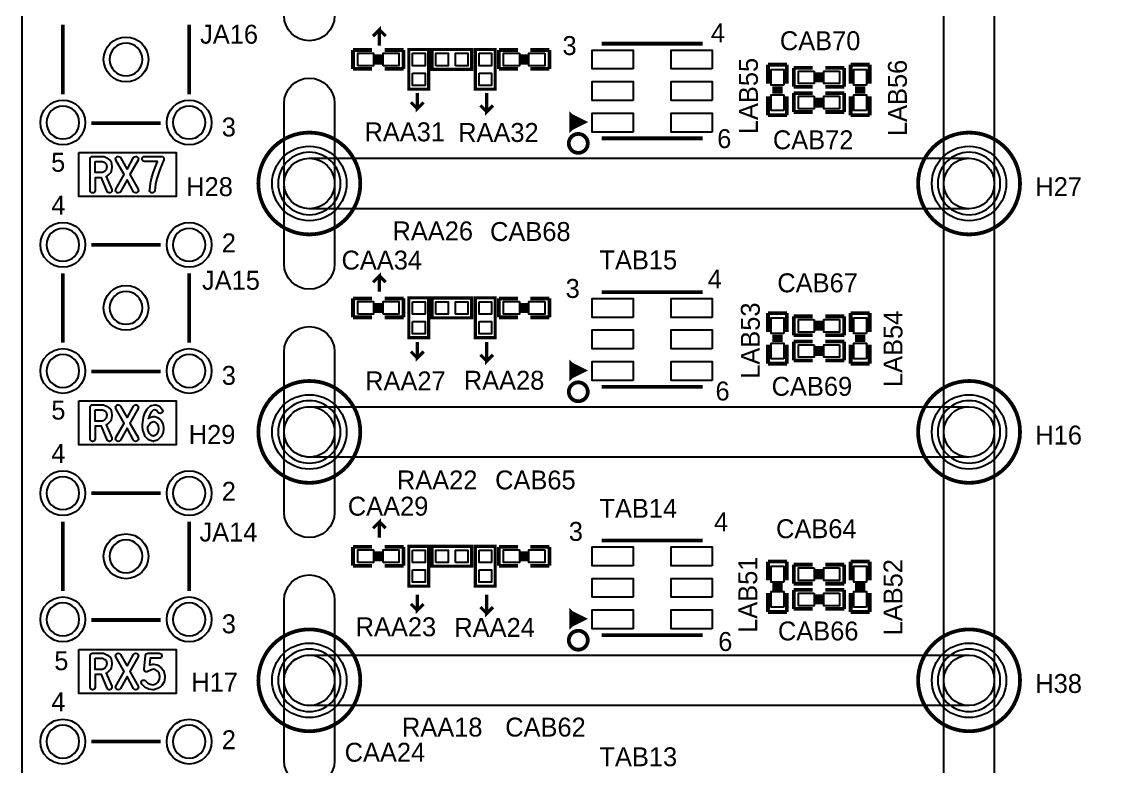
# Model space of a CAD drawing. Extents: x 0 to 260, y 0 to 180.
# Drawn here: x 0 to 44.41, y 58.16 to 88.14 of the extents above; entities that cross this region are included whole.
import ezdxf

# ---------------------------------------------------------------- set-up
doc = ezdxf.new("R2010")
doc.units = 0
for name, color, linetype in [('BG_DRILLHOLE', 193, 'CONTINUOUS'), ('BG_OUTLINE', 253, 'CONTINUOUS'), ('BG_SILKSCREEN_TOP', 6, 'CONTINUOUS'), ('BG_SOLDERMASK_TOP', 27, 'CONTINUOUS'), ('PG_SILKSCREEN_TOP', 254, 'CONTINUOUS'), ('PIN_TOP', 96, 'CONTINUOUS'), ('RD_SILKSCREEN_TOP', 85, 'CONTINUOUS')]:
    doc.layers.add(name, color=color, linetype=linetype)

msp = doc.modelspace()

# ---------------------------------------------------------------- linework, layer by layer
at = {"layer": 'BG_DRILLHOLE'}
for points in [[(4.842256, 86.638384, 1), (3.521456, 86.638384, 1)], [(2.302256, 84.098384, 1), (0.981456, 84.098384, 1)], [(7.382256, 84.098384, 1), (6.061456, 84.098384, 1)], [(12.8143, 81.64576, 1), (10.2997, 81.64576, 1)], [(39.3573, 81.64576, 1), (36.8427, 81.64576, 1)], [(2.302256, 79.178404, 1), (0.981456, 79.178404, 1)], [(7.382256, 79.178404, 1), (6.061456, 79.178404, 1)], [(4.842256, 76.638404, 1), (3.521456, 76.638404, 1)], [(2.302256, 74.098404, 1), (0.981456, 74.098404, 1)], [(7.382256, 74.098404, 1), (6.061456, 74.098404, 1)], [(12.8143, 71.64578, 1), (10.2997, 71.64578, 1)], [(39.3573, 71.64578, 1), (36.8427, 71.64578, 1)], [(2.302256, 69.178424, 1), (0.981456, 69.178424, 1)], [(7.382256, 69.178424, 1), (6.061456, 69.178424, 1)], [(4.842256, 66.638424, 1), (3.521456, 66.638424, 1)], [(2.302256, 64.098424, 1), (0.981456, 64.098424, 1)], [(7.382256, 64.098424, 1), (6.061456, 64.098424, 1)], [(12.8143, 61.6458, 1), (10.2997, 61.6458, 1)], [(39.3573, 61.6458, 1), (36.8427, 61.6458, 1)], [(2.302256, 59.178444, 1), (0.981456, 59.178444, 1)], [(7.382256, 59.178444, 1), (6.061456, 59.178444, 1)]]:
    msp.add_lwpolyline(points, format="xyb", close=True, dxfattribs=at)
at = {"layer": 'BG_OUTLINE'}
msp.add_lwpolyline([(0, 180.34), (254, 180.34), (254, 0), (0, 0)], close=True, dxfattribs=at)
at = {"layer": 'BG_SILKSCREEN_TOP', "const_width": 0.127}
for points in [[(14.3764, 87.1982), (14.3764, 87.8332), (14.1224, 87.5792)], [(14.3764, 87.8332), (14.6304, 87.5792)], [(15.9004, 85.2932), (15.9004, 84.6582), (16.1544, 84.9122)], [(18.6944, 85.2932), (18.6944, 84.5312), (18.9484, 84.7852)], [(15.9004, 84.6582), (15.6464, 84.9122)], [(18.6944, 84.5312), (18.4404, 84.7852)], [(14.3764, 77.2922), (14.3764, 77.9272), (14.1224, 77.6732)], [(14.3764, 77.9272), (14.6304, 77.6732)], [(15.9004, 75.2602), (15.9004, 74.6252), (16.1544, 74.8792)], [(18.6944, 75.2602), (18.6944, 74.4982), (18.9484, 74.7522)], [(15.9004, 74.6252), (15.6464, 74.8792)], [(18.6944, 74.4982), (18.4404, 74.7522)], [(14.3764, 67.3862), (14.3764, 68.0212), (14.1224, 67.7672)], [(14.3764, 68.0212), (14.6304, 67.7672)], [(15.9004, 65.1002), (15.9004, 64.4652), (16.1544, 64.7192)], [(18.6944, 65.1002), (18.6944, 64.3382), (18.9484, 64.5922)], [(15.9004, 64.4652), (15.6464, 64.7192)], [(18.6944, 64.3382), (18.4404, 64.5922)]]:
    msp.add_lwpolyline(points, dxfattribs=at)
at = {"layer": 'BG_SILKSCREEN_TOP'}
for points in [[(2.28854, 82.892646), (6.1976, 82.892646), (6.1976, 81.119726), (2.28854, 81.119726)], [(2.938018, 82.53476), (3.236976, 82.53476), (3.336036, 82.488532), (3.386074, 82.43824), (3.40995, 82.31886), (3.386074, 82.198464), (3.31597, 82.12582), (3.234182, 82.081878), (2.938018, 82.081878)], [(2.28854, 72.892666), (6.1976, 72.892666), (6.1976, 71.119746), (2.28854, 71.119746)], [(2.938018, 72.53478), (3.236976, 72.53478), (3.336036, 72.488552), (3.386074, 72.43826), (3.40995, 72.31888), (3.386074, 72.198484), (3.31597, 72.12584), (3.234182, 72.081898), (2.938018, 72.081898)], [(5.21589, 72.037448), (5.29971, 72.06361), (5.364734, 72.040496), (5.422392, 71.982584), (5.473954, 71.886064), (5.487416, 71.769478), (5.474462, 71.673212), (5.421884, 71.57466), (5.3467, 71.496428), (5.282692, 71.473568), (5.205222, 71.497698), (5.119624, 71.589646), (5.063236, 71.747888), (5.053838, 71.867268), (5.137658, 71.972424)], [(2.28854, 62.892686), (6.1976, 62.892686), (6.1976, 61.119766), (2.28854, 61.119766)], [(2.938018, 62.5348), (3.236976, 62.5348), (3.336036, 62.488572), (3.386074, 62.43828), (3.40995, 62.3189), (3.386074, 62.198504), (3.31597, 62.12586), (3.234182, 62.081918), (2.938018, 62.081918)]]:
    msp.add_lwpolyline(points, close=True, dxfattribs=at)
for points in [[(2.734818, 82.63636, -0.414214), (2.836418, 82.73796), (3.259582, 82.73796, -0.110402), (3.302762, 82.728308), (3.438398, 82.664808, -0.086811), (3.4671, 82.644742), (3.551682, 82.56016, -0.148314), (3.579368, 82.50809), (3.61315, 82.338672, -0.049144), (3.615182, 82.31886, -0.049144), (3.61315, 82.299048), (3.579368, 82.12963, -0.143304), (3.552952, 82.079084), (3.451352, 81.97342, -0.078487), (3.426206, 81.954116), (3.388614, 81.93405), (3.607562, 81.405222, -0.098341), (3.615182, 81.36636, -0.414214), (3.513582, 81.26476, -0.303116), (3.419602, 81.327498), (3.191764, 81.878678), (2.938018, 81.878678), (2.938018, 81.36636, -1), (2.734818, 81.36636)], [(4.22148, 82.209386), (4.488434, 82.68589, -0.271972), (4.57708, 82.73796, -0.414214), (4.67868, 82.63636, -0.128076), (4.665726, 82.58683), (4.337812, 82.00136), (4.665726, 81.41589, -0.128076), (4.67868, 81.36636, -0.414214), (4.57708, 81.26476, -0.271972), (4.488434, 81.31683), (4.22148, 81.793334), (3.954526, 81.31683, -0.271972), (3.86588, 81.26476, -0.414214), (3.76428, 81.36636, -0.128076), (3.777234, 81.41589), (4.105148, 82.00136), (3.777234, 82.58683, -0.128076), (3.76428, 82.63636, -0.414214), (3.86588, 82.73796, -0.271972), (3.954526, 82.68589)], [(4.929378, 82.53476, -1), (4.929378, 82.73796), (5.606542, 82.73796, -0.414214), (5.708142, 82.63636, -0.100874), (5.700014, 82.596482), (5.565648, 82.281522), (5.482844, 82.053176), (5.417058, 81.847944), (5.36829, 81.624424), (5.335016, 81.353914, -0.378675), (5.234178, 81.26476, -0.414214), (5.132578, 81.36636, -0.030711), (5.13334, 81.378806), (5.167122, 81.653888, -0.022819), (5.168646, 81.663032), (5.219446, 81.89595, -0.023965), (5.221986, 81.905348), (5.289804, 82.11693, -0.00988), (5.291074, 82.12074), (5.375656, 82.353658, -0.013461), (5.377688, 82.358738), (5.452872, 82.53476)], [(2.734818, 72.63638, -0.414214), (2.836418, 72.73798), (3.259582, 72.73798, -0.110402), (3.302762, 72.728328), (3.438398, 72.664828, -0.086811), (3.4671, 72.644762), (3.551682, 72.56018, -0.148314), (3.579368, 72.50811), (3.61315, 72.338692, -0.049144), (3.615182, 72.31888, -0.049144), (3.61315, 72.299068), (3.579368, 72.12965, -0.143304), (3.552952, 72.079104), (3.451352, 71.97344, -0.078487), (3.426206, 71.954136), (3.388614, 71.93407), (3.607562, 71.405242, -0.098341), (3.615182, 71.36638, -0.414214), (3.513582, 71.26478, -0.303116), (3.419602, 71.327518), (3.191764, 71.878698), (2.938018, 71.878698), (2.938018, 71.36638, -1), (2.734818, 71.36638)], [(4.22148, 72.209406), (4.488434, 72.68591, -0.271972), (4.57708, 72.73798, -0.414214), (4.67868, 72.63638, -0.128076), (4.665726, 72.58685), (4.337812, 72.00138), (4.665726, 71.41591, -0.128076), (4.67868, 71.36638, -0.414214), (4.57708, 71.26478, -0.271972), (4.488434, 71.31685), (4.22148, 71.793354), (3.954526, 71.31685, -0.271972), (3.86588, 71.26478, -0.414214), (3.76428, 71.36638, -0.128076), (3.777234, 71.41591), (4.105148, 72.00138), (3.777234, 72.58685, -0.128076), (3.76428, 72.63638, -0.414214), (3.86588, 72.73798, -0.271972), (3.954526, 72.68591)], [(5.216398, 72.715374), (5.334762, 72.736456, -0.043986), (5.352542, 72.73798, -0.086179), (5.386832, 72.732138), (5.50545, 72.68972, -0.138748), (5.550408, 72.657462), (5.63499, 72.551798, -0.170862), (5.657342, 72.488298, -0.414214), (5.555742, 72.386698, -0.227899), (5.476494, 72.424798), (5.409946, 72.50811), (5.343652, 72.531732), (5.280406, 72.520302), (5.19557, 72.44461), (5.123942, 72.319388), (5.079746, 72.190102), (5.079492, 72.188324), (5.101336, 72.206358, -0.097985), (5.13588, 72.225408), (5.271262, 72.267826, -0.076242), (5.301742, 72.272398, -0.086179), (5.336032, 72.266556), (5.45465, 72.224138, -0.110866), (5.492242, 72.200262), (5.576824, 72.11568, -0.074148), (5.594604, 72.09155), (5.662422, 71.96455, -0.093761), (5.673598, 71.928482), (5.690616, 71.780146, -0.028848), (5.691378, 71.768462, -0.033277), (5.690362, 71.755), (5.673344, 71.628, -0.089297), (5.662422, 71.59371), (5.594604, 71.46671, -0.069238), (5.578094, 71.444104), (5.476494, 71.33844, -0.115766), (5.437632, 71.31304), (5.319268, 71.270622, -0.086179), (5.284978, 71.26478, -0.075641), (5.254752, 71.269352), (5.119116, 71.31177, -0.130447), (5.07492, 71.339456), (4.956556, 71.466456, -0.102524), (4.93522, 71.501762), (4.867402, 71.692262, -0.065474), (4.861814, 71.71817), (4.850384, 71.86168, -0.084992), (4.844542, 71.895462, -0.044603), (4.846066, 71.913496), (4.844796, 71.929752, -0.020012), (4.844542, 71.93788, -0.030711), (4.845304, 71.950326), (4.87934, 72.225408, -0.052152), (4.884166, 72.245982), (4.934966, 72.394318, -0.04684), (4.94284, 72.41159), (5.027422, 72.559672, -0.081029), (5.047996, 72.585072), (5.166614, 72.69099, -0.139088)], [(2.734818, 62.6364, -0.414214), (2.836418, 62.738), (3.259582, 62.738, -0.110402), (3.302762, 62.728348), (3.438398, 62.664848, -0.086811), (3.4671, 62.644782), (3.551682, 62.5602, -0.148314), (3.579368, 62.50813), (3.61315, 62.338712, -0.049144), (3.615182, 62.3189, -0.049144), (3.61315, 62.299088), (3.579368, 62.12967, -0.143304), (3.552952, 62.079124), (3.451352, 61.97346, -0.078487), (3.426206, 61.954156), (3.388614, 61.93409), (3.607562, 61.405262, -0.098341), (3.615182, 61.3664, -0.414214), (3.513582, 61.2648, -0.303116), (3.419602, 61.327538), (3.191764, 61.878718), (2.938018, 61.878718), (2.938018, 61.3664, -1), (2.734818, 61.3664)], [(4.22148, 62.209426), (4.488434, 62.68593, -0.271972), (4.57708, 62.738, -0.414214), (4.67868, 62.6364, -0.128076), (4.665726, 62.58687), (4.337812, 62.0014), (4.665726, 61.41593, -0.128076), (4.67868, 61.3664, -0.414214), (4.57708, 61.2648, -0.271972), (4.488434, 61.31687), (4.22148, 61.793374), (3.954526, 61.31687, -0.271972), (3.86588, 61.2648, -0.414214), (3.76428, 61.3664, -0.128076), (3.777234, 61.41593), (4.105148, 62.0014), (3.777234, 62.58687, -0.128076), (3.76428, 62.6364, -0.414214), (3.86588, 62.738, -0.271972), (3.954526, 62.68593)], [(4.963668, 62.645798, -0.38754), (5.06476, 62.738), (5.52196, 62.738, -1), (5.52196, 62.5348), (5.15747, 62.5348), (5.132578, 62.266576, -0.040855), (5.14858, 62.270894), (5.267198, 62.291976, -0.043986), (5.284978, 62.2935, -0.043986), (5.302758, 62.291976), (5.421122, 62.270894, -0.112009), (5.462524, 62.253368), (5.581142, 62.168532, -0.068418), (5.601208, 62.149482), (5.68579, 62.043818, -0.119715), (5.70611, 62.000384), (5.740146, 61.830966, -0.049758), (5.742178, 61.8109, -0.024984), (5.74167, 61.80074), (5.724652, 61.631322, -0.104952), (5.711698, 61.59119), (5.627116, 61.443108, -0.108852), (5.597906, 61.410596), (5.479288, 61.326014, -0.087077), (5.447538, 61.311028), (5.295138, 61.26861, -0.067875), (5.26796, 61.2648, -0.034516), (5.25399, 61.265816), (5.10159, 61.286898, -0.088632), (5.067554, 61.29782), (4.948936, 61.36132, -0.078943), (4.923536, 61.380624), (4.821936, 61.486542, -0.192905), (4.793742, 61.5569, -0.414214), (4.895342, 61.6585, -0.203951), (4.968748, 61.627258), (5.059172, 61.533024), (5.147564, 61.485526), (5.261102, 61.470032), (5.37591, 61.501782), (5.461762, 61.56325), (5.5245, 61.673232), (5.537962, 61.80582), (5.5118, 61.936122), (5.451348, 62.01156), (5.362956, 62.074806), (5.284978, 62.088776), (5.200904, 62.07379), (5.06349, 61.997336, -0.128076), (5.01396, 61.984382, -0.414214), (4.91236, 62.085982, -0.02318), (4.912868, 62.09538)]]:
    msp.add_lwpolyline(points, format="xyb", close=True, dxfattribs=at)
at = {"layer": 'BG_SOLDERMASK_TOP'}
for points in [[(11.557, 92.66174, -0.198869), (12.275312, 92.364306), (12.275566, 92.364052, -0.198869), (12.573, 91.64574), (12.573, 88.405208, -1), (10.541, 88.405208), (10.541, 91.64574, -0.198869), (10.838434, 92.364052), (10.838688, 92.364306, -0.198869)], [(37.084, 91.64574, -1), (39.116, 91.64574), (39.116, 81.64576, -1), (37.084, 81.64576)], [(10.541, 84.872576, -1), (12.573, 84.872576), (12.573, 81.64576, -0.198869), (12.275566, 80.927448), (12.275312, 80.927194, -0.198869), (11.557, 80.62976, -0.198869), (10.838688, 80.927194), (10.838434, 80.927448, -0.198869), (10.541, 81.64576)], [(11.557, 82.66176, -0.198869), (12.275312, 82.364326), (12.275566, 82.364072, -0.198869), (12.573, 81.64576), (12.573, 78.405228, -1), (10.541, 78.405228), (10.541, 81.64576, -0.198869), (10.838434, 82.364072), (10.838688, 82.364326, -0.198869)], [(11.557, 82.66176), (38.1, 82.66176, -1), (38.1, 80.62976), (11.557, 80.62976, -1)], [(37.084, 81.64576, -1), (39.116, 81.64576), (39.116, 71.64578, -1), (37.084, 71.64578)], [(10.541, 74.872596, -1), (12.573, 74.872596), (12.573, 71.64578, -0.198869), (12.275566, 70.927468), (12.275312, 70.927214, -0.198869), (11.557, 70.62978, -0.198869), (10.838688, 70.927214), (10.838434, 70.927468, -0.198869), (10.541, 71.64578)], [(11.557, 72.66178, -0.198869), (12.275312, 72.364346), (12.275566, 72.364092, -0.198869), (12.573, 71.64578), (12.573, 68.405248, -1), (10.541, 68.405248), (10.541, 71.64578, -0.198869), (10.838434, 72.364092), (10.838688, 72.364346, -0.198869)], [(11.557, 72.66178), (38.1, 72.66178, -1), (38.1, 70.62978), (11.557, 70.62978, -1)], [(37.084, 71.64578, -1), (39.116, 71.64578), (39.116, 61.6458, -1), (37.084, 61.6458)], [(10.541, 64.872616, -1), (12.573, 64.872616), (12.573, 61.6458, -0.198869), (12.275566, 60.927488), (12.275312, 60.927234, -0.198869), (11.557, 60.6298, -0.198869), (10.838688, 60.927234), (10.838434, 60.927488, -0.198869), (10.541, 61.6458)], [(11.557, 62.6618, -0.198869), (12.275312, 62.364366), (12.275566, 62.364112, -0.198869), (12.573, 61.6458), (12.573, 58.405268, -1), (10.541, 58.405268), (10.541, 61.6458, -0.198869), (10.838434, 62.364112), (10.838688, 62.364366, -0.198869)], [(11.557, 62.6618), (38.1, 62.6618, -1), (38.1, 60.6298), (11.557, 60.6298, -1)], [(37.084, 61.6458, -1), (39.116, 61.6458), (39.116, 51.64582, -1), (37.084, 51.64582)]]:
    msp.add_lwpolyline(points, format="xyb", close=True, dxfattribs=at)
at = {"layer": 'PG_SILKSCREEN_TOP'}
for points, const_width in [([(1.641094, 85.241384), (1.641094, 88.035384)], 0.1524), ([(6.721856, 88.035384), (6.721856, 85.241384)], 0.1524), ([(13.31468, 87.019384), (14.07668, 87.019384)], 0.1524), ([(13.31468, 86.257384), (13.31468, 87.019384)], 0.1524), ([(14.58468, 87.019384), (15.34668, 87.019384)], 0.1524), ([(15.34668, 87.019384), (15.34668, 86.257384)], 0.1524), ([(15.56258, 85.439504), (16.36014, 85.439504), (16.36014, 87.039704), (15.56258, 87.039704), (15.56258, 85.439504)], 0.127), ([(18.090896, 86.239604), (18.090896, 87.037164), (16.490696, 87.037164), (16.490696, 86.239604), (18.090896, 86.239604)], 0.127), ([(18.2372, 85.439504), (19.03476, 85.439504), (19.03476, 87.039704), (18.2372, 87.039704), (18.2372, 85.439504)], 0.127), ([(19.18462, 87.019384), (19.94662, 87.019384)], 0.1524), ([(19.18462, 86.257384), (19.18462, 87.019384)], 0.1524), ([(20.45462, 87.019384), (21.21662, 87.019384)], 0.1524), ([(21.21662, 87.019384), (21.21662, 86.257384)], 0.1524), ([(23.319232, 87.273384), (27.379422, 87.273384)], 0.1524), ([(14.25448, 86.841584), (14.25448, 86.435184)], 0.1524), ([(14.40688, 86.841584), (14.40688, 86.435184)], 0.1524), ([(20.12442, 86.435184), (20.12442, 86.841584)], 0.1524), ([(20.27682, 86.435184), (20.27682, 86.841584)], 0.1524), ([(14.07668, 86.257384), (13.31468, 86.257384)], 0.1524), ([(15.34668, 86.257384), (14.58468, 86.257384)], 0.1524), ([(19.94662, 86.257384), (19.18462, 86.257384)], 0.1524), ([(21.21662, 86.257384), (20.45462, 86.257384)], 0.1524), ([(30.0101, 86.42731), (30.7721, 86.42731)], 0.1524), ([(30.0101, 85.66531), (30.0101, 86.42731)], 0.1524), ([(30.7721, 86.42731), (30.7721, 85.66531)], 0.1524), ([(31.04642, 86.30031), (31.80842, 86.30031)], 0.1524), ([(31.04642, 85.53831), (31.04642, 86.30031)], 0.1524), ([(31.98622, 85.71611), (31.98622, 86.12251)], 0.1524), ([(32.13862, 85.71611), (32.13862, 86.12251)], 0.1524), ([(32.31642, 86.30031), (33.07842, 86.30031)], 0.1524), ([(33.07842, 86.30031), (33.07842, 85.53831)], 0.1524), ([(33.3375, 86.42731), (34.0995, 86.42731)], 0.1524), ([(33.3375, 85.66531), (33.3375, 86.42731)], 0.1524), ([(34.0995, 86.42731), (34.0995, 85.66531)], 0.1524), ([(30.1879, 85.48751), (30.5943, 85.48751)], 0.1524), ([(30.1879, 85.33511), (30.5943, 85.33511)], 0.1524), ([(31.80842, 85.53831), (31.04642, 85.53831)], 0.1524), ([(31.04642, 85.28431), (31.80842, 85.28431)], 0.1524), ([(31.04642, 84.52231), (31.04642, 85.28431)], 0.1524), ([(33.07842, 85.53831), (32.31642, 85.53831)], 0.1524), ([(32.31642, 85.28431), (33.07842, 85.28431)], 0.1524), ([(33.07842, 85.28431), (33.07842, 84.52231)], 0.1524), ([(33.5153, 85.48751), (33.9217, 85.48751)], 0.1524), ([(33.5153, 85.33511), (33.9217, 85.33511)], 0.1524), ([(30.0101, 84.39531), (30.0101, 85.15731)], 0.1524), ([(30.7721, 85.15731), (30.7721, 84.39531)], 0.1524), ([(31.98622, 84.70011), (31.98622, 85.10651)], 0.1524), ([(32.13862, 84.70011), (32.13862, 85.10651)], 0.1524), ([(33.3375, 84.39531), (33.3375, 85.15731)], 0.1524), ([(34.0995, 85.15731), (34.0995, 84.39531)], 0.1524), ([(22.099524, 83.86826), (22.099524, 84.368386), (22.599396, 84.11845), (22.099524, 83.86826), (22.099524, 84.11845), (22.34946, 84.11845), (22.099524, 84.368386), (22.099524, 83.86826), (22.34946, 84.11845), (22.599396, 84.11845)], 0.1524), ([(30.7721, 84.39531), (30.0101, 84.39531)], 0.1524), ([(31.80842, 84.52231), (31.04642, 84.52231)], 0.1524), ([(33.07842, 84.52231), (32.31642, 84.52231)], 0.1524), ([(34.0995, 84.39531), (33.3375, 84.39531)], 0.1524), ([(5.578856, 84.073746), (2.784856, 84.073746)], 0.1524), ([(27.379422, 83.463384), (23.319232, 83.463384)], 0.1524), ([(2.784856, 79.179166), (5.578856, 79.179166)], 0.1524), ([(1.641094, 75.241404), (1.641094, 78.035404)], 0.1524), ([(6.721856, 78.035404), (6.721856, 75.241404)], 0.1524), ([(23.319232, 77.273404), (27.379422, 77.273404)], 0.1524), ([(13.31468, 77.019404), (14.07668, 77.019404)], 0.1524), ([(13.31468, 76.257404), (13.31468, 77.019404)], 0.1524), ([(14.25448, 76.841604), (14.25448, 76.435204)], 0.1524), ([(14.40688, 76.841604), (14.40688, 76.435204)], 0.1524), ([(14.58468, 77.019404), (15.34668, 77.019404)], 0.1524), ([(15.34668, 77.019404), (15.34668, 76.257404)], 0.1524), ([(15.56258, 75.439524), (16.36014, 75.439524), (16.36014, 77.039724), (15.56258, 77.039724), (15.56258, 75.439524)], 0.127), ([(18.090896, 76.239624), (18.090896, 77.037184), (16.490696, 77.037184), (16.490696, 76.239624), (18.090896, 76.239624)], 0.127), ([(18.2372, 75.439524), (19.03476, 75.439524), (19.03476, 77.039724), (18.2372, 77.039724), (18.2372, 75.439524)], 0.127), ([(19.18462, 77.019404), (19.94662, 77.019404)], 0.1524), ([(19.18462, 76.257404), (19.18462, 77.019404)], 0.1524), ([(20.12442, 76.435204), (20.12442, 76.841604)], 0.1524), ([(20.27682, 76.435204), (20.27682, 76.841604)], 0.1524), ([(20.45462, 77.019404), (21.21662, 77.019404)], 0.1524), ([(21.21662, 77.019404), (21.21662, 76.257404)], 0.1524), ([(30.0101, 76.42733), (30.7721, 76.42733)], 0.1524), ([(30.0101, 75.66533), (30.0101, 76.42733)], 0.1524), ([(30.7721, 76.42733), (30.7721, 75.66533)], 0.1524), ([(33.3375, 76.42733), (34.0995, 76.42733)], 0.1524), ([(33.3375, 75.66533), (33.3375, 76.42733)], 0.1524), ([(34.0995, 76.42733), (34.0995, 75.66533)], 0.1524), ([(14.07668, 76.257404), (13.31468, 76.257404)], 0.1524), ([(15.34668, 76.257404), (14.58468, 76.257404)], 0.1524), ([(19.94662, 76.257404), (19.18462, 76.257404)], 0.1524), ([(21.21662, 76.257404), (20.45462, 76.257404)], 0.1524), ([(31.04642, 76.30033), (31.80842, 76.30033)], 0.1524), ([(31.04642, 75.53833), (31.04642, 76.30033)], 0.1524), ([(31.98622, 75.71613), (31.98622, 76.12253)], 0.1524), ([(32.13862, 75.71613), (32.13862, 76.12253)], 0.1524), ([(32.31642, 76.30033), (33.07842, 76.30033)], 0.1524), ([(33.07842, 76.30033), (33.07842, 75.53833)], 0.1524), ([(30.1879, 75.48753), (30.5943, 75.48753)], 0.1524), ([(31.80842, 75.53833), (31.04642, 75.53833)], 0.1524), ([(33.07842, 75.53833), (32.31642, 75.53833)], 0.1524), ([(33.5153, 75.48753), (33.9217, 75.48753)], 0.1524), ([(30.0101, 74.39533), (30.0101, 75.15733)], 0.1524), ([(30.1879, 75.33513), (30.5943, 75.33513)], 0.1524), ([(30.7721, 75.15733), (30.7721, 74.39533)], 0.1524), ([(31.04642, 75.28433), (31.80842, 75.28433)], 0.1524), ([(31.04642, 74.52233), (31.04642, 75.28433)], 0.1524), ([(31.98622, 74.70013), (31.98622, 75.10653)], 0.1524), ([(32.13862, 74.70013), (32.13862, 75.10653)], 0.1524), ([(32.31642, 75.28433), (33.07842, 75.28433)], 0.1524), ([(33.07842, 75.28433), (33.07842, 74.52233)], 0.1524), ([(33.3375, 74.39533), (33.3375, 75.15733)], 0.1524), ([(33.5153, 75.33513), (33.9217, 75.33513)], 0.1524), ([(34.0995, 75.15733), (34.0995, 74.39533)], 0.1524), ([(22.099524, 73.86828), (22.099524, 74.368406), (22.599396, 74.11847), (22.099524, 73.86828), (22.099524, 74.11847), (22.34946, 74.11847), (22.099524, 74.368406), (22.099524, 73.86828), (22.34946, 74.11847), (22.599396, 74.11847)], 0.1524), ([(30.7721, 74.39533), (30.0101, 74.39533)], 0.1524), ([(31.80842, 74.52233), (31.04642, 74.52233)], 0.1524), ([(33.07842, 74.52233), (32.31642, 74.52233)], 0.1524), ([(34.0995, 74.39533), (33.3375, 74.39533)], 0.1524), ([(5.578856, 74.073766), (2.784856, 74.073766)], 0.1524), ([(27.379422, 73.463404), (23.319232, 73.463404)], 0.1524), ([(2.784856, 69.179186), (5.578856, 69.179186)], 0.1524), ([(1.641094, 65.241424), (1.641094, 68.035424)], 0.1524), ([(6.721856, 68.035424), (6.721856, 65.241424)], 0.1524), ([(13.31468, 67.019424), (14.07668, 67.019424)], 0.1524), ([(13.31468, 66.257424), (13.31468, 67.019424)], 0.1524), ([(14.58468, 67.019424), (15.34668, 67.019424)], 0.1524), ([(15.34668, 67.019424), (15.34668, 66.257424)], 0.1524), ([(15.56258, 65.439544), (16.36014, 65.439544), (16.36014, 67.039744), (15.56258, 67.039744), (15.56258, 65.439544)], 0.127), ([(18.090896, 66.239644), (18.090896, 67.037204), (16.490696, 67.037204), (16.490696, 66.239644), (18.090896, 66.239644)], 0.127), ([(18.2372, 65.439544), (19.03476, 65.439544), (19.03476, 67.039744), (18.2372, 67.039744), (18.2372, 65.439544)], 0.127), ([(19.18462, 67.019424), (19.94662, 67.019424)], 0.1524), ([(19.18462, 66.257424), (19.18462, 67.019424)], 0.1524), ([(20.45462, 67.019424), (21.21662, 67.019424)], 0.1524), ([(21.21662, 67.019424), (21.21662, 66.257424)], 0.1524), ([(23.319232, 67.273424), (27.379422, 67.273424)], 0.1524), ([(14.25448, 66.841624), (14.25448, 66.435224)], 0.1524), ([(14.40688, 66.841624), (14.40688, 66.435224)], 0.1524), ([(20.12442, 66.435224), (20.12442, 66.841624)], 0.1524), ([(20.27682, 66.435224), (20.27682, 66.841624)], 0.1524), ([(14.07668, 66.257424), (13.31468, 66.257424)], 0.1524), ([(15.34668, 66.257424), (14.58468, 66.257424)], 0.1524), ([(19.94662, 66.257424), (19.18462, 66.257424)], 0.1524), ([(21.21662, 66.257424), (20.45462, 66.257424)], 0.1524), ([(30.0101, 66.42735), (30.7721, 66.42735)], 0.1524), ([(30.0101, 65.66535), (30.0101, 66.42735)], 0.1524), ([(30.7721, 66.42735), (30.7721, 65.66535)], 0.1524), ([(31.04642, 66.30035), (31.80842, 66.30035)], 0.1524), ([(31.04642, 65.53835), (31.04642, 66.30035)], 0.1524), ([(31.98622, 65.71615), (31.98622, 66.12255)], 0.1524), ([(32.13862, 65.71615), (32.13862, 66.12255)], 0.1524), ([(32.31642, 66.30035), (33.07842, 66.30035)], 0.1524), ([(33.07842, 66.30035), (33.07842, 65.53835)], 0.1524), ([(33.3375, 66.42735), (34.0995, 66.42735)], 0.1524), ([(33.3375, 65.66535), (33.3375, 66.42735)], 0.1524), ([(34.0995, 66.42735), (34.0995, 65.66535)], 0.1524), ([(30.1879, 65.48755), (30.5943, 65.48755)], 0.1524), ([(30.1879, 65.33515), (30.5943, 65.33515)], 0.1524), ([(31.80842, 65.53835), (31.04642, 65.53835)], 0.1524), ([(31.04642, 65.28435), (31.80842, 65.28435)], 0.1524), ([(31.04642, 64.52235), (31.04642, 65.28435)], 0.1524), ([(33.07842, 65.53835), (32.31642, 65.53835)], 0.1524), ([(32.31642, 65.28435), (33.07842, 65.28435)], 0.1524), ([(33.07842, 65.28435), (33.07842, 64.52235)], 0.1524), ([(33.5153, 65.48755), (33.9217, 65.48755)], 0.1524), ([(33.5153, 65.33515), (33.9217, 65.33515)], 0.1524), ([(30.0101, 64.39535), (30.0101, 65.15735)], 0.1524), ([(30.7721, 65.15735), (30.7721, 64.39535)], 0.1524), ([(31.98622, 64.70015), (31.98622, 65.10655)], 0.1524), ([(32.13862, 64.70015), (32.13862, 65.10655)], 0.1524), ([(33.3375, 64.39535), (33.3375, 65.15735)], 0.1524), ([(34.0995, 65.15735), (34.0995, 64.39535)], 0.1524), ([(22.099524, 63.8683), (22.099524, 64.368426), (22.599396, 64.11849), (22.099524, 63.8683), (22.099524, 64.11849), (22.34946, 64.11849), (22.099524, 64.368426), (22.099524, 63.8683), (22.34946, 64.11849), (22.599396, 64.11849)], 0.1524), ([(30.7721, 64.39535), (30.0101, 64.39535)], 0.1524), ([(31.80842, 64.52235), (31.04642, 64.52235)], 0.1524), ([(33.07842, 64.52235), (32.31642, 64.52235)], 0.1524), ([(34.0995, 64.39535), (33.3375, 64.39535)], 0.1524), ([(5.578856, 64.073786), (2.784856, 64.073786)], 0.1524), ([(27.379422, 63.463424), (23.319232, 63.463424)], 0.1524), ([(2.784856, 59.179206), (5.578856, 59.179206)], 0.1524)]:
    msp.add_lwpolyline(points, dxfattribs=dict(at, const_width=const_width))
at = {"layer": 'PG_SILKSCREEN_TOP', "const_width": 0.1524}
for points in [[(13.607034, 81.64576, 1), (9.506966, 81.64576, 1), (13.607034, 81.64576)], [(22.758654, 83.260184, 1), (21.996654, 83.260184, 1), (22.758654, 83.260184)], [(40.150034, 81.64576, 1), (36.049966, 81.64576, 1), (40.150034, 81.64576)], [(13.607034, 71.64578, 1), (9.506966, 71.64578, 1), (13.607034, 71.64578)], [(40.150034, 71.64578, 1), (36.049966, 71.64578, 1), (40.150034, 71.64578)], [(22.758654, 73.260204, 1), (21.996654, 73.260204, 1), (22.758654, 73.260204)], [(13.607034, 61.6458, 1), (9.506966, 61.6458, 1), (13.607034, 61.6458)], [(22.758654, 63.260224, 1), (21.996654, 63.260224, 1), (22.758654, 63.260224)], [(40.150034, 61.6458, 1), (36.049966, 61.6458, 1), (40.150034, 61.6458)]]:
    msp.add_lwpolyline(points, format="xyb", dxfattribs=at)
at = {"layer": 'PIN_TOP'}
for points in [[(13.50518, 86.384384), (13.50518, 86.892384), (14.14018, 86.892384), (14.14018, 86.384384)], [(14.52118, 86.384384), (14.52118, 86.892384), (15.15618, 86.892384), (15.15618, 86.384384)], [(15.71117, 86.888574), (16.21155, 86.888574), (16.21155, 86.388194), (15.71117, 86.388194)], [(16.641826, 86.388194), (16.641826, 86.888574), (17.142206, 86.888574), (17.142206, 86.388194)], [(17.439386, 86.388194), (17.439386, 86.888574), (17.939766, 86.888574), (17.939766, 86.388194)], [(18.38579, 86.888574), (18.88617, 86.888574), (18.88617, 86.388194), (18.38579, 86.388194)], [(20.01012, 86.892384), (20.01012, 86.384384), (19.37512, 86.384384), (19.37512, 86.892384)], [(21.02612, 86.892384), (21.02612, 86.384384), (20.39112, 86.384384), (20.39112, 86.892384)], [(24.584914, 86.257384), (22.933914, 86.257384), (22.933914, 87.019384), (24.584914, 87.019384)], [(27.76474, 86.257384), (26.11374, 86.257384), (26.11374, 87.019384), (27.76474, 87.019384)], [(30.6451, 85.60181), (30.1371, 85.60181), (30.1371, 86.23681), (30.6451, 86.23681)], [(31.87192, 86.17331), (31.87192, 85.66531), (31.23692, 85.66531), (31.23692, 86.17331)], [(32.88792, 86.17331), (32.88792, 85.66531), (32.25292, 85.66531), (32.25292, 86.17331)], [(33.9725, 85.60181), (33.4645, 85.60181), (33.4645, 86.23681), (33.9725, 86.23681)], [(15.71117, 86.091014), (16.21155, 86.091014), (16.21155, 85.590634), (15.71117, 85.590634)], [(18.38579, 86.091014), (18.88617, 86.091014), (18.88617, 85.590634), (18.38579, 85.590634)], [(24.584914, 84.987384), (22.933914, 84.987384), (22.933914, 85.749384), (24.584914, 85.749384)], [(27.76474, 84.987384), (26.11374, 84.987384), (26.11374, 85.749384), (27.76474, 85.749384)], [(30.6451, 84.58581), (30.1371, 84.58581), (30.1371, 85.22081), (30.6451, 85.22081)], [(31.87192, 85.15731), (31.87192, 84.64931), (31.23692, 84.64931), (31.23692, 85.15731)], [(32.88792, 85.15731), (32.88792, 84.64931), (32.25292, 84.64931), (32.25292, 85.15731)], [(33.9725, 84.58581), (33.4645, 84.58581), (33.4645, 85.22081), (33.9725, 85.22081)], [(24.584914, 83.717384), (22.933914, 83.717384), (22.933914, 84.479384), (24.584914, 84.479384)], [(27.76474, 83.717384), (26.11374, 83.717384), (26.11374, 84.479384), (27.76474, 84.479384)], [(13.50518, 76.384404), (13.50518, 76.892404), (14.14018, 76.892404), (14.14018, 76.384404)], [(14.52118, 76.384404), (14.52118, 76.892404), (15.15618, 76.892404), (15.15618, 76.384404)], [(15.71117, 76.888594), (16.21155, 76.888594), (16.21155, 76.388214), (15.71117, 76.388214)], [(16.641826, 76.388214), (16.641826, 76.888594), (17.142206, 76.888594), (17.142206, 76.388214)], [(17.439386, 76.388214), (17.439386, 76.888594), (17.939766, 76.888594), (17.939766, 76.388214)], [(18.38579, 76.888594), (18.88617, 76.888594), (18.88617, 76.388214), (18.38579, 76.388214)], [(20.01012, 76.892404), (20.01012, 76.384404), (19.37512, 76.384404), (19.37512, 76.892404)], [(21.02612, 76.892404), (21.02612, 76.384404), (20.39112, 76.384404), (20.39112, 76.892404)], [(24.584914, 76.257404), (22.933914, 76.257404), (22.933914, 77.019404), (24.584914, 77.019404)], [(27.76474, 76.257404), (26.11374, 76.257404), (26.11374, 77.019404), (27.76474, 77.019404)], [(15.71117, 76.091034), (16.21155, 76.091034), (16.21155, 75.590654), (15.71117, 75.590654)], [(18.38579, 76.091034), (18.88617, 76.091034), (18.88617, 75.590654), (18.38579, 75.590654)], [(30.6451, 75.60183), (30.1371, 75.60183), (30.1371, 76.23683), (30.6451, 76.23683)], [(31.87192, 76.17333), (31.87192, 75.66533), (31.23692, 75.66533), (31.23692, 76.17333)], [(32.88792, 76.17333), (32.88792, 75.66533), (32.25292, 75.66533), (32.25292, 76.17333)], [(33.9725, 75.60183), (33.4645, 75.60183), (33.4645, 76.23683), (33.9725, 76.23683)], [(24.584914, 74.987404), (22.933914, 74.987404), (22.933914, 75.749404), (24.584914, 75.749404)], [(27.76474, 74.987404), (26.11374, 74.987404), (26.11374, 75.749404), (27.76474, 75.749404)], [(30.6451, 74.58583), (30.1371, 74.58583), (30.1371, 75.22083), (30.6451, 75.22083)], [(31.87192, 75.15733), (31.87192, 74.64933), (31.23692, 74.64933), (31.23692, 75.15733)], [(32.88792, 75.15733), (32.88792, 74.64933), (32.25292, 74.64933), (32.25292, 75.15733)], [(33.9725, 74.58583), (33.4645, 74.58583), (33.4645, 75.22083), (33.9725, 75.22083)], [(24.584914, 73.717404), (22.933914, 73.717404), (22.933914, 74.479404), (24.584914, 74.479404)], [(27.76474, 73.717404), (26.11374, 73.717404), (26.11374, 74.479404), (27.76474, 74.479404)], [(13.50518, 66.384424), (13.50518, 66.892424), (14.14018, 66.892424), (14.14018, 66.384424)], [(14.52118, 66.384424), (14.52118, 66.892424), (15.15618, 66.892424), (15.15618, 66.384424)], [(15.71117, 66.888614), (16.21155, 66.888614), (16.21155, 66.388234), (15.71117, 66.388234)], [(16.641826, 66.388234), (16.641826, 66.888614), (17.142206, 66.888614), (17.142206, 66.388234)], [(17.439386, 66.388234), (17.439386, 66.888614), (17.939766, 66.888614), (17.939766, 66.388234)], [(18.38579, 66.888614), (18.88617, 66.888614), (18.88617, 66.388234), (18.38579, 66.388234)], [(20.01012, 66.892424), (20.01012, 66.384424), (19.37512, 66.384424), (19.37512, 66.892424)], [(21.02612, 66.892424), (21.02612, 66.384424), (20.39112, 66.384424), (20.39112, 66.892424)], [(24.584914, 66.257424), (22.933914, 66.257424), (22.933914, 67.019424), (24.584914, 67.019424)], [(27.76474, 66.257424), (26.11374, 66.257424), (26.11374, 67.019424), (27.76474, 67.019424)], [(30.6451, 65.60185), (30.1371, 65.60185), (30.1371, 66.23685), (30.6451, 66.23685)], [(31.87192, 66.17335), (31.87192, 65.66535), (31.23692, 65.66535), (31.23692, 66.17335)], [(32.88792, 66.17335), (32.88792, 65.66535), (32.25292, 65.66535), (32.25292, 66.17335)], [(33.9725, 65.60185), (33.4645, 65.60185), (33.4645, 66.23685), (33.9725, 66.23685)], [(15.71117, 66.091054), (16.21155, 66.091054), (16.21155, 65.590674), (15.71117, 65.590674)], [(18.38579, 66.091054), (18.88617, 66.091054), (18.88617, 65.590674), (18.38579, 65.590674)], [(24.584914, 64.987424), (22.933914, 64.987424), (22.933914, 65.749424), (24.584914, 65.749424)], [(27.76474, 64.987424), (26.11374, 64.987424), (26.11374, 65.749424), (27.76474, 65.749424)], [(30.6451, 64.58585), (30.1371, 64.58585), (30.1371, 65.22085), (30.6451, 65.22085)], [(31.87192, 65.15735), (31.87192, 64.64935), (31.23692, 64.64935), (31.23692, 65.15735)], [(32.88792, 65.15735), (32.88792, 64.64935), (32.25292, 64.64935), (32.25292, 65.15735)], [(33.9725, 64.58585), (33.4645, 64.58585), (33.4645, 65.22085), (33.9725, 65.22085)], [(24.584914, 63.717424), (22.933914, 63.717424), (22.933914, 64.479424), (24.584914, 64.479424)], [(27.76474, 63.717424), (26.11374, 63.717424), (26.11374, 64.479424), (27.76474, 64.479424)]]:
    msp.add_lwpolyline(points, close=True, dxfattribs=at)
for centre, radius in [((4.181856, 86.638384), 0.9017), ((1.641856, 84.098384), 0.9017), ((6.721856, 84.098384), 0.9017), ((11.557, 81.64576), 1.4986), ((38.1, 81.64576), 1.4986), ((1.641856, 79.178404), 0.9017), ((6.721856, 79.178404), 0.9017), ((4.181856, 76.638404), 0.9017), ((1.641856, 74.098404), 0.9017), ((6.721856, 74.098404), 0.9017), ((11.557, 71.64578), 1.4986), ((38.1, 71.64578), 1.4986), ((1.641856, 69.178424), 0.9017), ((6.721856, 69.178424), 0.9017), ((4.181856, 66.638424), 0.9017), ((1.641856, 64.098424), 0.9017), ((6.721856, 64.098424), 0.9017), ((11.557, 61.6458), 1.4986), ((38.1, 61.6458), 1.4986), ((1.641856, 59.178444), 0.9017), ((6.721856, 59.178444), 0.9017)]:
    msp.add_circle(centre, radius, dxfattribs=at)

# ---------------------------------------------------------------- texts
at = {"layer": 'PG_SILKSCREEN_TOP', "width": 1.003333}
for s, p in [('4', (27.7114, 87.3252)), ('3', (21.7424, 86.8172)), ('3', (8.034274, 83.539584)), ('6', (27.966924, 83.070954)), ('5', (1.1684, 82.1182)), ('4', (1.17602, 80.397604)), ('2', (8.034274, 78.873604)), ('4', (27.5844, 77.4192)), ('3', (21.8694, 77.0382)), ('3', (8.034274, 73.539604)), ('6', (27.898344, 72.910954)), ('5', (1.17602, 72.142604)), ('4', (1.17602, 70.397624)), ('2', (8.034274, 68.873624)), ('4', (27.8384, 67.6402)), ('3', (21.9964, 67.2592)), ('3', (8.034274, 63.539624)), ('6', (28.007564, 62.827154)), ('5', (1.2954, 62.0522)), ('4', (1.17602, 60.397644)), ('2', (8.034274, 58.873644))]:
    msp.add_text(s, height=0.762, dxfattribs=at).set_placement(p)
at = {"layer": 'RD_SILKSCREEN_TOP', "width": 1.003333}
for s, p in [('JA16', (7.162546, 87.2744)), ('CAB70', (30.487112, 87.01151)), ('RAA31', (13.776452, 83.344004)), ('RAA32', (17.543272, 83.318604)), ('CAB72', (30.207712, 83.02371)), ('H28', (6.603746, 81.13776)), ('H27', (40.766746, 81.13776)), ('RAA26', (14.902688, 79.356204)), ('CAB68', (18.828512, 79.330804)), ('CAA34', (12.851892, 78.1812)), ('TAB15', (23.229824, 78.187804)), ('JA15', (7.238746, 77.3684)), ('CAB67', (30.385512, 77.26553)), ('RAA27', (13.801852, 73.318624)), ('RAA28', (17.771872, 73.344024)), ('CAB69', (30.156912, 73.09993)), ('H29', (6.705346, 71.16318)), ('H16', (40.766746, 71.13778)), ('RAA22', (15.080488, 69.330824)), ('CAB65', (19.031712, 69.330824)), ('CAA29', (13.105892, 68.2752)), ('TAB14', (23.229824, 68.187824)), ('JA14', (7.137146, 67.2338)), ('CAB64', (30.334712, 67.36715)), ('RAA23', (13.420852, 63.420244)), ('RAA24', (17.390872, 63.394844)), ('CAB66', (30.410912, 63.25235)), ('H17', (6.806946, 61.1886)), ('H38', (40.766746, 61.1378)), ('RAA18', (15.283688, 59.381644)), ('CAB62', (19.438112, 59.381644)), ('CAA24', (12.978892, 58.3692)), ('TAB13', (23.229824, 58.187844))]:
    msp.add_text(s, height=0.762, dxfattribs=at).set_placement(p)
for s, p in [('LAB55', (29.6037, 83.632802)), ('LAB56', (35.5981, 83.556602)), ('LAB53', (29.6799, 73.785222)), ('LAB54', (35.4203, 73.455022)), ('LAB51', (29.5783, 63.556642)), ('LAB52', (35.4203, 63.455042))]:
    msp.add_text(s, height=0.762, rotation=90, dxfattribs=at).set_placement(p)

doc.saveas('drawing.dxf')
